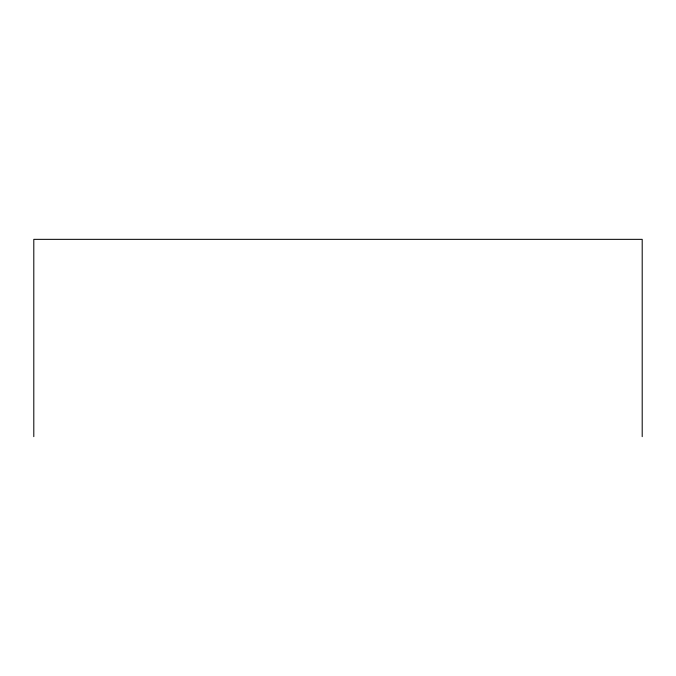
<?xml version="1.0" encoding="UTF-8"?>
<svg xmlns="http://www.w3.org/2000/svg" width="676" height="676" viewBox="0 0 676 676"><rect width="100%" height="100%" fill="white"/><g stroke="black" fill="none" stroke-linecap="round" stroke-linejoin="round"><path stroke-width="1.01" d="M642.2 436.654L642.2 239.346L33.8 239.346L33.8 436.654"/></g></svg>
